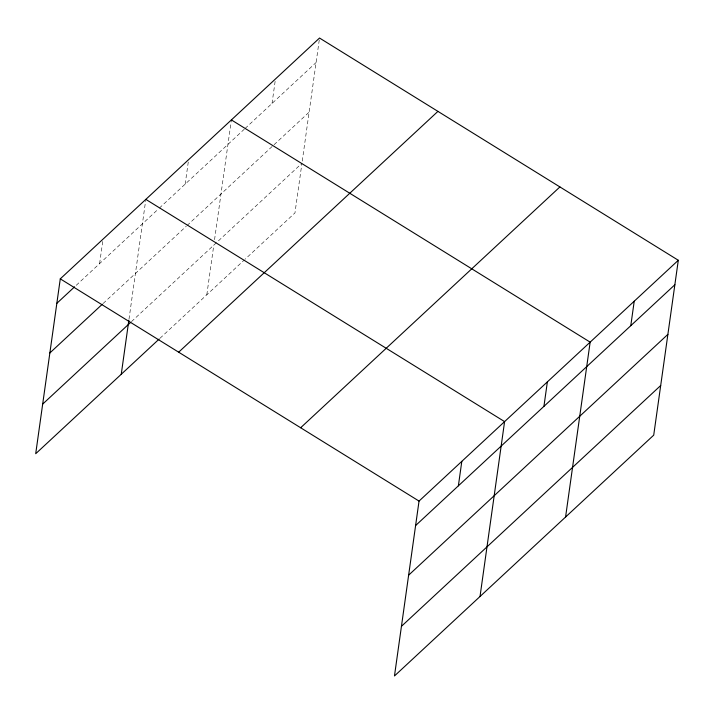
<?xml version="1.0" encoding="UTF-8"?>
<svg xmlns="http://www.w3.org/2000/svg" width="714" height="714" viewBox="0 0 714 714"><rect width="100%" height="100%" fill="white"/><g stroke="black" fill="none" stroke-linecap="round" stroke-linejoin="round"><path stroke-width="0.54" stroke-dasharray="3.57 2.68" d="M99.612 263.591L102.905 240.181M128.993 319.185L145.683 200.447M185.167 184.123L188.46 160.712M206.81 294.793L213.789 245.161M214.548 239.717L231.39 119.916M272.025 103.459L275.461 78.977M302.245 161.114L319.533 38.038M76.211 285.332L158.535 208.863M159.347 208.113L244.268 129.234M245.089 128.475L316.097 62.52M103.128 303.477L186.265 226.258M187.077 225.508L309.126 112.152M131.456 321.63L301.933 163.283L294.962 212.915L245.17 259.164M159.998 338.275L244.358 259.923"/><path stroke-width="1.07" d="M678.3 260.271L419.038 501.085L394.467 675.962L653.721 435.147L678.3 260.271L319.533 38.038L60.279 278.853L35.7 453.729L159.195 339.025M121.255 374.261L128.841 320.274M458.379 485.823L461.815 461.351M480.022 596.493L504.593 421.617L145.834 199.385M543.934 406.355L547.37 381.883M565.577 517.025L590.148 342.149L231.39 119.916M630.783 325.682L634.228 301.21M56.834 303.325L74.595 286.832M49.864 352.957L102.325 304.226M42.679 404.097L130.653 322.38M178.67 352.189L437.932 111.375M300.648 427.748L559.91 186.934M415.602 525.558L674.864 284.752M408.622 575.189L667.885 334.384M401.438 626.33L660.7 385.515M60.279 278.853L419.038 501.085"/></g></svg>
